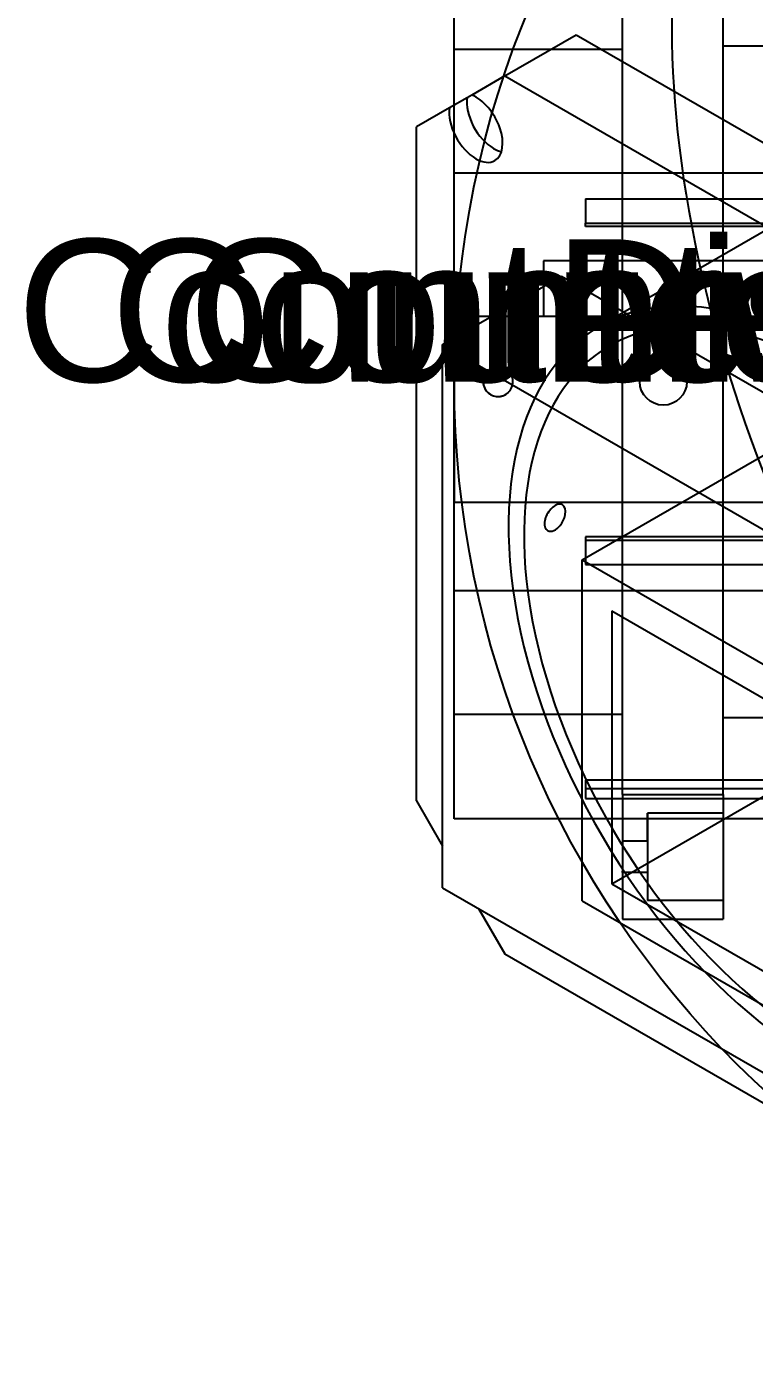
# Model space of a CAD drawing. Header units: millimetres. Extents: x 175.7 to 244.2, y 124.8 to 173.8.
# Drawn here: x 175.74 to 193.63, y 124.75 to 157.23 of the extents above; entities that cross this region are included whole.
import ezdxf
from ezdxf.enums import TextEntityAlignment as Align

# ---------------------------------------------------------------- set-up
doc = ezdxf.new("R2010")
doc.units = ezdxf.units.MM
for name, color, linetype in [('A_07_Boom_Counterweight_Counterweight_Arm', 7, 'CONTINUOUS'), ('A_07_Boom_Counterweight_Counterweight_Canister', 7, 'CONTINUOUS'), ('A_07_Boom_Counterweight_Counterweight_Cap', 7, 'CONTINUOUS'), ('A_07_Boom_Counterweight_Dish_Boom', 7, 'CONTINUOUS'), ('V_07_Boom_Counterweight_Counterweight_Arm_2', 7, 'CONTINUOUS'), ('V_07_Boom_Counterweight_Counterweight_Arm_3', 7, 'CONTINUOUS'), ('V_07_Boom_Counterweight_Counterweight_Canister_2', 7, 'CONTINUOUS'), ('V_07_Boom_Counterweight_Counterweight_Canister_3', 7, 'CONTINUOUS'), ('V_07_Boom_Counterweight_Counterweight_Cap_0', 7, 'CONTINUOUS'), ('V_07_Boom_Counterweight_Counterweight_Cap_1', 7, 'CONTINUOUS'), ('V_07_Boom_Counterweight_Counterweight_Cap_3', 7, 'CONTINUOUS'), ('V_07_Boom_Counterweight_Dish_Boom_2', 7, 'CONTINUOUS'), ('V_07_Boom_Counterweight_Dish_Boom_3', 7, 'CONTINUOUS')]:
    doc.layers.add(name, color=color, linetype=linetype)
doc.styles.get("Standard").update_dxf_attribs({"font": 'arial.ttf'})

msp = doc.modelspace()

# ---------------------------------------------------------------- linework, layer by layer
at = {"layer": 'V_07_Boom_Counterweight_Counterweight_Arm_2'}
for p, q in [((186.25, 153.635), (229.642, 153.635)), ((186.25, 143.365), (186.25, 153.635)), ((186.25, 143.365), (229.642, 143.365))]:
    msp.add_line(p, q, dxfattribs=at)
msp.add_circle((191.385, 148.5), 0.578, dxfattribs=at)
at = {"layer": 'V_07_Boom_Counterweight_Counterweight_Arm_3'}
for p, q in [((189.394, 144.12), (220.076, 161.835)), ((189.394, 135.735), (189.394, 144.12)), ((189.394, 144.12), (196.656, 139.927)), ((190.12, 142.862), (195.93, 139.508)), ((190.12, 142.862), (190.12, 136.154)), ((190.12, 136.154), (195.93, 139.508)), ((190.12, 136.154), (195.93, 132.8)), ((189.394, 135.735), (196.656, 131.542))]:
    msp.add_line(p, q, dxfattribs=at)
at = {"layer": 'V_07_Boom_Counterweight_Counterweight_Canister_2'}
for p, q in [((189.474, 152.993), (218.49, 152.993)), ((189.474, 152.993), (189.474, 152.397)), ((189.474, 152.313), (189.474, 152.397)), ((189.474, 152.397), (218.49, 152.397)), ((218.49, 152.313), (189.474, 152.313)), ((218.49, 144.687), (189.474, 144.687)), ((189.474, 144.687), (189.474, 144.603)), ((189.474, 144.603), (218.49, 144.603)), ((189.474, 144.603), (189.474, 144.007)), ((189.474, 144.007), (218.49, 144.007)), ((218.49, 138.699), (189.474, 138.699)), ((189.474, 138.699), (189.474, 138.496)), ((189.474, 138.496), (218.49, 138.496)), ((189.474, 138.496), (189.474, 138.249)), ((189.474, 138.249), (218.49, 138.249)), ((221.714, 137.753), (186.25, 137.753))]:
    msp.add_line(p, q, dxfattribs=at)
for points, degree in [([(186.25, 137.753), (186.25, 138.023), (186.25, 138.818), (186.25, 140.098), (186.25, 141.8), (186.25, 143.837), (186.25, 146.109), (186.25, 148.5), (186.25, 150.891), (186.25, 153.163), (186.25, 155.2), (186.25, 156.902), (186.25, 158.182), (186.25, 158.977), (186.25, 159.247)], 1), ([(187.093, 148.783), (187.089, 148.779)], 1), ([(187.093, 148.783), (187.089, 148.779)], 1), ([(187.145, 148.818), (187.118, 148.803), (187.094, 148.783)], 2), ([(187.145, 148.818), (187.118, 148.803), (187.094, 148.783)], 2), ([(187.219, 148.85), (187.21, 148.847)], 1), ([(187.219, 148.85), (187.21, 148.847)], 1), ([(187.321, 148.865), (187.292, 148.864)], 1), ([(187.321, 148.865), (187.292, 148.864)], 1), ([(187.325, 148.865), (187.321, 148.865)], 1), ([(187.325, 148.865), (187.321, 148.865)], 1), ([(187.357, 148.864), (187.35, 148.864)], 1), ([(187.357, 148.864), (187.351, 148.864)], 1), ([(187.434, 148.849), (187.426, 148.851)], 1), ([(187.427, 148.851), (187.426, 148.851)], 1), ([(187.43, 148.85), (187.427, 148.851)], 1), ([(187.432, 148.849), (187.431, 148.85)], 1), ([(187.431, 148.85), (187.431, 148.85)], 1), ([(187.432, 148.849), (187.432, 148.849)], 1), ([(187.433, 148.849), (187.433, 148.849)], 1), ([(187.438, 148.847), (187.434, 148.849)], 1), ([(187.434, 148.849), (187.434, 148.849)], 1), ([(187.434, 148.849), (187.434, 148.849)], 1), ([(187.435, 148.848), (187.434, 148.848)], 1), ([(187.438, 148.847), (187.435, 148.848)], 1), ([(187.443, 148.846), (187.438, 148.847)], 1), ([(187.443, 148.846), (187.438, 148.847)], 1), ([(187.445, 148.845), (187.444, 148.845)], 1), ([(187.445, 148.845), (187.444, 148.845)], 1), ([(187.448, 148.844), (187.445, 148.845)], 1), ([(187.446, 148.845), (187.445, 148.845)], 1), ([(187.448, 148.844), (187.448, 148.844)], 1), ([(187.449, 148.843), (187.449, 148.844)], 1), ([(187.449, 148.844), (187.449, 148.844)], 1), ([(187.45, 148.843), (187.45, 148.843)], 1), ([(187.452, 148.843), (187.451, 148.843)], 1), ([(187.453, 148.842), (187.453, 148.842)], 1), ([(187.454, 148.842), (187.454, 148.842)], 1), ([(187.455, 148.841), (187.455, 148.841)], 1), ([(187.457, 148.841), (187.457, 148.841)], 1), ([(187.458, 148.84), (187.458, 148.84)], 1), ([(187.459, 148.84), (187.459, 148.84)], 1), ([(187.524, 148.807), (187.524, 148.807)], 1), ([(187.524, 148.806), (187.524, 148.806)], 1), ([(187.524, 148.806), (187.524, 148.806)], 1), ([(187.527, 148.805), (187.525, 148.805)], 1), ([(187.529, 148.803), (187.528, 148.804)], 1), ([(186.96, 148.514), (186.959, 148.509)], 1), ([(186.96, 148.514), (186.959, 148.491)], 1), ([(186.959, 148.509), (186.959, 148.492)], 1), ([(186.959, 148.492), (186.959, 148.491)], 1), ([(186.959, 148.491), (186.96, 148.484)], 1), ([(186.959, 148.491), (186.96, 148.486)], 1), ([(186.96, 148.516), (186.96, 148.514)], 1), ([(186.96, 148.516), (186.96, 148.514)], 1), ([(186.96, 148.486), (186.96, 148.483)], 1), ([(186.96, 148.484), (186.96, 148.483)], 1), ([(186.96, 148.483), (186.96, 148.483)], 1), ([(186.96, 148.483), (186.96, 148.482)], 1), ([(186.96, 148.483), (186.96, 148.481)], 1), ([(186.96, 148.482), (186.96, 148.482)], 1), ([(186.96, 148.482), (186.96, 148.481)], 1), ([(186.973, 148.598), (186.972, 148.596)], 1), ([(186.973, 148.598), (186.972, 148.596)], 1), ([(186.972, 148.596), (186.972, 148.596)], 1), ([(186.972, 148.596), (186.972, 148.596)], 1), ([(186.982, 148.627), (186.973, 148.598)], 1), ([(186.98, 148.623), (186.973, 148.598)], 1), ([(186.981, 148.625), (186.98, 148.623)], 1), ([(186.982, 148.627), (186.982, 148.626)], 1), ([(187.022, 148.705), (187.022, 148.705)], 1), ([(187.022, 148.705), (187.022, 148.705)], 1), ([(187.038, 148.726), (187.038, 148.726)], 1), ([(187.038, 148.726), (187.038, 148.726)], 1), ([(187.087, 148.777), (187.07, 148.762)], 1), ([(187.087, 148.777), (187.07, 148.762)], 1), ([(187.087, 148.778), (187.087, 148.778)], 1), ([(187.087, 148.778), (187.087, 148.777)], 1), ([(187.087, 148.778), (187.087, 148.778)], 1), ([(187.087, 148.778), (187.087, 148.777)], 1), ([(187.088, 148.779), (187.088, 148.779)], 1), ([(187.088, 148.779), (187.088, 148.779)], 1), ([(187.088, 148.778), (187.088, 148.778)], 1), ([(187.088, 148.778), (187.088, 148.778)], 1), ([(187.645, 148.676), (187.644, 148.677)], 1), ([(187.644, 148.677), (187.644, 148.677)], 1), ([(187.654, 148.658), (187.654, 148.658)], 1), ([(187.654, 148.658), (187.654, 148.658)], 1), ([(187.662, 148.639), (187.657, 148.651)], 1), ([(187.663, 148.639), (187.662, 148.639)], 1), ([(187.671, 148.616), (187.663, 148.639)], 1), ([(187.679, 148.588), (187.679, 148.589)], 1), ([(187.684, 148.564), (187.684, 148.564)], 1), ([(187.689, 148.53), (187.685, 148.563)], 1), ([(187.685, 148.563), (187.685, 148.563)], 1), ([(187.689, 148.529), (187.689, 148.529)], 1), ([(187.689, 148.522), (187.689, 148.528)], 1), ([(186.963, 148.447), (186.974, 148.398)], 1), ([(186.963, 148.445), (186.966, 148.429)], 1), ([(186.966, 148.428), (186.966, 148.428)], 1), ([(186.972, 148.405), (186.972, 148.405)], 1), ([(186.972, 148.404), (186.972, 148.404)], 1), ([(186.972, 148.404), (186.974, 148.398)], 1), ([(186.974, 148.398), (186.974, 148.397)], 1), ([(186.974, 148.398), (186.974, 148.397)], 1), ([(186.974, 148.397), (186.974, 148.397)], 1), ([(186.974, 148.397), (186.975, 148.395)], 1), ([(186.974, 148.397), (186.974, 148.397)], 1), ([(186.974, 148.397), (186.975, 148.395)], 1), ([(186.975, 148.395), (186.975, 148.394)], 1), ([(186.975, 148.395), (186.975, 148.394)], 1), ([(186.999, 148.333), (187.013, 148.308), (187.029, 148.285)], 2), ([(187.029, 148.285), (187.032, 148.281)], 1), ([(187.032, 148.281), (187.033, 148.28)], 1), ([(187.033, 148.279), (187.035, 148.278)], 1), ([(187.035, 148.278), (187.038, 148.273)], 1), ([(187.038, 148.273), (187.039, 148.272)], 1), ([(187.039, 148.272), (187.039, 148.272)], 1), ([(187.04, 148.271), (187.04, 148.271)], 1), ([(187.051, 148.258), (187.08, 148.226), (187.113, 148.202)], 2), ([(187.079, 148.229), (187.083, 148.226)], 1), ([(187.084, 148.225), (187.084, 148.225)], 1), ([(187.085, 148.225), (187.085, 148.225)], 1), ([(187.087, 148.223), (187.104, 148.209)], 1), ([(187.106, 148.207), (187.106, 148.207)], 1), ([(187.107, 148.207), (187.107, 148.207)], 1), ([(187.108, 148.206), (187.108, 148.206)], 1), ([(187.109, 148.205), (187.109, 148.205)], 1), ([(187.11, 148.205), (187.11, 148.205)], 1), ([(187.11, 148.204), (187.112, 148.203)], 1), ([(187.114, 148.202), (187.114, 148.202)], 1), ([(187.114, 148.201), (187.116, 148.2)], 1), ([(187.166, 148.171), (187.185, 148.163)], 1), ([(187.185, 148.163), (187.185, 148.163)], 1), ([(187.186, 148.162), (187.186, 148.162)], 1), ([(187.186, 148.162), (187.186, 148.162)], 1), ([(187.205, 148.155), (187.205, 148.155)], 1), ([(187.205, 148.155), (187.205, 148.155)], 1), ([(187.206, 148.155), (187.206, 148.155)], 1), ([(187.206, 148.155), (187.206, 148.155)], 1), ([(187.207, 148.154), (187.207, 148.154)], 1), ([(187.207, 148.154), (187.207, 148.154)], 1), ([(187.208, 148.154), (187.208, 148.154)], 1), ([(187.208, 148.154), (187.218, 148.151)], 1), ([(187.209, 148.153), (187.219, 148.15)], 1), ([(187.281, 148.137), (187.324, 148.135)], 1), ([(187.301, 148.135), (187.32, 148.135)], 1), ([(187.321, 148.135), (187.321, 148.135)], 1), ([(187.323, 148.135), (187.324, 148.135)], 1), ([(187.325, 148.135), (187.328, 148.135)], 1), ([(187.325, 148.135), (187.328, 148.135)], 1), ([(187.328, 148.135), (187.333, 148.135)], 1), ([(187.328, 148.135), (187.333, 148.135)], 1), ([(187.333, 148.135), (187.333, 148.135)], 1), ([(187.333, 148.135), (187.333, 148.135)], 1), ([(187.334, 148.135), (187.334, 148.135)], 1), ([(187.334, 148.135), (187.334, 148.135)], 1), ([(187.335, 148.135), (187.335, 148.135)], 1), ([(187.335, 148.135), (187.335, 148.135)], 1), ([(187.335, 148.135), (187.335, 148.135)], 1), ([(187.335, 148.135), (187.335, 148.135)], 1), ([(187.336, 148.135), (187.336, 148.135)], 1), ([(187.336, 148.135), (187.336, 148.135)], 1), ([(187.337, 148.135), (187.337, 148.135)], 1), ([(187.337, 148.135), (187.337, 148.135)], 1), ([(187.337, 148.135), (187.337, 148.135)], 1), ([(187.337, 148.135), (187.337, 148.135)], 1), ([(187.338, 148.135), (187.338, 148.135)], 1), ([(187.338, 148.135), (187.338, 148.135)], 1), ([(187.338, 148.135), (187.338, 148.135)], 1), ([(187.338, 148.135), (187.338, 148.135)], 1), ([(187.339, 148.135), (187.339, 148.135)], 1), ([(187.339, 148.135), (187.339, 148.135)], 1), ([(187.34, 148.135), (187.34, 148.135)], 1), ([(187.34, 148.135), (187.34, 148.135)], 1), ([(187.34, 148.135), (187.34, 148.135)], 1), ([(187.34, 148.135), (187.34, 148.135)], 1), ([(187.341, 148.135), (187.341, 148.135)], 1), ([(187.341, 148.135), (187.341, 148.135)], 1), ([(187.342, 148.135), (187.342, 148.135)], 1), ([(187.342, 148.135), (187.342, 148.135)], 1), ([(187.342, 148.135), (187.342, 148.135)], 1), ([(187.342, 148.135), (187.342, 148.135)], 1), ([(187.343, 148.135), (187.343, 148.135)], 1), ([(187.343, 148.135), (187.343, 148.135)], 1), ([(187.344, 148.135), (187.344, 148.135)], 1), ([(187.344, 148.135), (187.344, 148.135)], 1), ([(187.344, 148.135), (187.344, 148.135)], 1), ([(187.344, 148.135), (187.345, 148.135)], 1), ([(187.345, 148.135), (187.377, 148.137), (187.408, 148.144)], 2), ([(187.345, 148.135), (187.345, 148.135)], 1), ([(187.346, 148.135), (187.377, 148.137), (187.408, 148.144)], 2), ([(187.411, 148.145), (187.426, 148.149)], 1), ([(187.411, 148.145), (187.426, 148.149)], 1), ([(187.428, 148.149), (187.431, 148.151)], 1), ([(187.428, 148.149), (187.431, 148.151)], 1), ([(187.432, 148.151), (187.436, 148.152)], 1), ([(187.432, 148.151), (187.436, 148.152)], 1), ([(187.505, 148.182), (187.514, 148.187)], 1), ([(187.512, 148.186), (187.512, 148.186)], 1), ([(187.512, 148.186), (187.512, 148.186)], 1), ([(187.513, 148.187), (187.513, 148.187)], 1), ([(187.513, 148.187), (187.513, 148.187)], 1), ([(187.513, 148.187), (187.514, 148.187)], 1), ([(187.514, 148.187), (187.521, 148.192)], 1), ([(187.514, 148.187), (187.514, 148.188)], 1), ([(187.521, 148.192), (187.522, 148.192)], 1), ([(187.522, 148.192), (187.522, 148.193)], 1), ([(187.577, 148.236), (187.58, 148.239)], 1), ([(187.577, 148.236), (187.58, 148.239)], 1), ([(187.581, 148.239), (187.581, 148.239)], 1), ([(187.581, 148.239), (187.581, 148.239)], 1), ([(187.582, 148.241), (187.582, 148.241)], 1), ([(187.582, 148.241), (187.582, 148.241)], 1), ([(187.583, 148.241), (187.589, 148.247)], 1), ([(187.583, 148.241), (187.584, 148.243)], 1), ([(187.585, 148.243), (187.589, 148.248)], 1), ([(187.595, 148.255), (187.604, 148.264)], 1), ([(187.595, 148.255), (187.596, 148.256)], 1), ([(187.596, 148.256), (187.605, 148.266)], 1), ([(187.604, 148.264), (187.605, 148.266)], 1), ([(187.605, 148.266), (187.605, 148.266)], 1), ([(187.633, 148.305), (187.646, 148.327)], 1), ([(187.647, 148.327), (187.648, 148.33)], 1), ([(187.653, 148.34), (187.654, 148.341)], 1), ([(187.653, 148.339), (187.653, 148.34)], 1)]:
    msp.add_open_spline(points, degree=degree, dxfattribs=at)
for knots in [[0, 0, 0, 0, 0.152728, 0.152728, 0.152728, 0.285702, 0.285702, 0.285702, 0.421896, 0.421896, 0.421896, 0.588709, 0.588709, 0.588709, 0.714482, 0.714482, 0.714482, 0.837883, 0.837883, 0.837883, 1, 1, 1, 1], [0, 0, 0, 0, 0.152729, 0.152729, 0.152729, 0.285703, 0.285703, 0.285703, 0.421898, 0.421898, 0.421898, 0.588708, 0.588708, 0.588708, 0.714482, 0.714482, 0.714482, 0.837884, 0.837884, 0.837884, 1, 1, 1, 1]]:
    msp.add_open_spline([(187.325, 148.135), (187.223, 148.135), (187.119, 148.176), (187.043, 148.267), (186.975, 148.345), (186.939, 148.476), (186.971, 148.591), (187.001, 148.709), (187.083, 148.79), (187.169, 148.831), (187.275, 148.88), (187.396, 148.877), (187.501, 148.82), (187.579, 148.778), (187.651, 148.699), (187.679, 148.591), (187.708, 148.485), (187.679, 148.363), (187.62, 148.285), (187.544, 148.182), (187.432, 148.135), (187.325, 148.135)], degree=3, knots=knots, dxfattribs=at)
at = {"layer": 'V_07_Boom_Counterweight_Counterweight_Canister_3'}
msp.add_line((214.885, 164.335), (189.809, 149.857), dxfattribs=at)
for major_axis, start_param, end_param in [((-5.373, 9.307), 3.141593, 0), ((-5.105, 8.841), 3.141593, 0), ((-5.373, 9.307), 0, 2.356194), ((-5.105, 8.841), 0, 2.356194)]:
    msp.add_ellipse((195.182, 140.55), major_axis=major_axis, ratio=0.57735, start_param=start_param, end_param=end_param, dxfattribs=at)
for points, knots in [([(188.727, 145.453), (188.656, 145.411), (188.581, 145.335), (188.526, 145.231), (188.476, 145.141), (188.45, 145.02), (188.473, 144.938), (188.487, 144.89), (188.51, 144.857), (188.542, 144.839)], [0, 0, 0, 0, 0.1527289, 0.1527289, 0.1527289, 0.285703, 0.285703, 0.285703, 0.3646785, 0.3646785, 0.3646785, 0.3646785]), ([(188.542, 144.839), (188.632, 144.79), (188.754, 144.846), (188.851, 144.965), (188.905, 145.033), (188.954, 145.127), (188.973, 145.227), (188.998, 145.348), (188.963, 145.445), (188.908, 145.472)], [0.3646785, 0.3646785, 0.3646785, 0.3646785, 0.5887085, 0.5887085, 0.5887085, 0.7144818, 0.7144818, 0.7144818, 0.8627094, 0.8627094, 0.8627094, 0.8627094])]:
    msp.add_open_spline(points, degree=3, knots=knots, dxfattribs=at)
msp.add_open_spline([(188.908, 145.472), (188.857, 145.501), (188.792, 145.49), (188.727, 145.453)], degree=3, dxfattribs=at)
at = {"layer": 'V_07_Boom_Counterweight_Counterweight_Cap_0'}
msp.add_circle((210, 148.5), 23.75, dxfattribs=at)
at = {"layer": 'V_07_Boom_Counterweight_Counterweight_Cap_1'}
for p, q in [((188.442, 151.469), (188.442, 150.099)), ((186.25, 150.099), (186.25, 145.531))]:
    msp.add_line(p, q, dxfattribs=at)
for points in [[(231.558, 151.469), (231.017, 151.469), (229.423, 151.469), (226.854, 151.469), (223.441, 151.469), (219.354, 151.469), (214.797, 151.469), (210, 151.469), (205.203, 151.469), (200.646, 151.469), (196.559, 151.469), (193.146, 151.469), (190.577, 151.469), (188.983, 151.469), (188.442, 151.469)], [(233.75, 150.099), (233.155, 150.099), (231.398, 150.099), (228.568, 150.099), (224.808, 150.099), (220.305, 150.099), (215.285, 150.099), (210, 150.099), (204.715, 150.099), (199.695, 150.099), (195.192, 150.099), (191.432, 150.099), (188.602, 150.099), (186.845, 150.099), (186.25, 150.099)], [(233.75, 145.531), (233.155, 145.531), (231.398, 145.531), (228.568, 145.531), (224.808, 145.531), (220.305, 145.531), (215.285, 145.531), (210, 145.531), (204.715, 145.531), (199.695, 145.531), (195.192, 145.531), (191.432, 145.531), (188.602, 145.531), (186.845, 145.531), (186.25, 145.531)]]:
    msp.add_open_spline(points, degree=1, dxfattribs=at)
at = {"layer": 'V_07_Boom_Counterweight_Counterweight_Cap_3'}
msp.add_ellipse((208.385, 147.568), major_axis=(-11.875, 20.568), ratio=0.57735, start_param=0, end_param=2.356194, dxfattribs=at)
at = {"layer": 'V_07_Boom_Counterweight_Dish_Boom_2'}
for p, q in [((190.38, 138.352), (190.38, 158.648)), ((192.859, 138.352), (192.859, 158.648)), ((186.25, 140.322), (186.25, 156.678)), ((186.25, 156.678), (190.38, 156.678)), ((192.859, 156.761), (230.446, 156.761)), ((186.25, 140.322), (190.38, 140.322)), ((192.859, 140.239), (230.446, 140.239)), ((190.38, 138.352), (190.38, 137.205)), ((190.38, 138.352), (192.859, 138.352)), ((192.859, 138.352), (192.859, 137.891)), ((192.859, 137.891), (190.996, 137.891)), ((190.996, 137.891), (190.996, 137.205)), ((190.996, 137.205), (190.38, 137.205)), ((190.38, 136.429), (190.38, 135.283)), ((190.996, 136.429), (190.38, 136.429)), ((190.996, 136.429), (190.996, 135.744)), ((192.859, 135.744), (190.996, 135.744)), ((192.859, 135.744), (192.859, 135.283)), ((190.38, 135.283), (192.859, 135.283))]:
    msp.add_line(p, q, dxfattribs=at)
for points, degree in [([(190.996, 137.205), (190.996, 137.444), (190.996, 137.695), (190.996, 137.891)], 3), ([(190.38, 136.429), (190.38, 136.441), (190.38, 136.464)], 2)]:
    msp.add_open_spline(points, degree=degree, dxfattribs=at)
for points, knots in [([(192.859, 137.891), (192.859, 137.47), (192.859, 136.997), (192.859, 136.598), (192.859, 136.543), (192.859, 136.487), (192.859, 136.432), (192.859, 136.381), (192.859, 136.33), (192.859, 136.279), (192.859, 136.232), (192.859, 136.185), (192.859, 136.138), (192.859, 136.097), (192.859, 136.055), (192.859, 136.013), (192.859, 135.977), (192.859, 135.941), (192.859, 135.905), (192.859, 135.875), (192.859, 135.845), (192.859, 135.815), (192.859, 135.791), (192.859, 135.767), (192.859, 135.744)], [4.385915, 4.385915, 4.385915, 4.385915, 5.171313, 5.171313, 5.171313, 5.283513, 5.283513, 5.283513, 5.395713, 5.395713, 5.395713, 5.507912, 5.507912, 5.507912, 5.620112, 5.620112, 5.620112, 5.732312, 5.732312, 5.732312, 5.844512, 5.844512, 5.844512, 5.956711, 5.956711, 5.956711, 5.956711]), ([(190.38, 137.205), (190.38, 137.012), (190.38, 136.83), (190.38, 136.691), (190.38, 136.652), (190.38, 136.616), (190.38, 136.583), (190.38, 136.553), (190.38, 136.525), (190.38, 136.501), (190.38, 136.479), (190.38, 136.461), (190.38, 136.446), (190.38, 136.441), (190.38, 136.435), (190.38, 136.429)], [4.866409, 4.866409, 4.866409, 4.866409, 5.497787, 5.497787, 5.497787, 5.678181, 5.678181, 5.678181, 5.858574, 5.858574, 5.858574, 6.038968, 6.038968, 6.038968, 6.129165, 6.129165, 6.129165, 6.129165]), ([(190.996, 137.205), (190.996, 137.012), (190.996, 136.83), (190.996, 136.691), (190.996, 136.652), (190.996, 136.616), (190.996, 136.583), (190.996, 136.553), (190.996, 136.525), (190.996, 136.501), (190.996, 136.479), (190.996, 136.461), (190.996, 136.446), (190.996, 136.441), (190.996, 136.435), (190.996, 136.429)], [4.866409, 4.866409, 4.866409, 4.866409, 5.497787, 5.497787, 5.497787, 5.678181, 5.678181, 5.678181, 5.858574, 5.858574, 5.858574, 6.038968, 6.038968, 6.038968, 6.129165, 6.129165, 6.129165, 6.129165])]:
    msp.add_open_spline(points, degree=3, knots=knots, dxfattribs=at)
at = {"layer": 'V_07_Boom_Counterweight_Dish_Boom_3'}
for p, q in [((187.491, 156.017), (189.243, 157.028)), ((189.243, 157.028), (203.595, 148.743)), ((187.491, 156.017), (186.68, 155.548)), ((187.491, 156.017), (201.842, 147.731)), ((186.567, 155.483), (186.131, 155.232)), ((186.68, 155.548), (186.567, 155.483)), ((186.131, 155.232), (185.32, 154.763)), ((185.32, 138.192), (185.32, 154.763)), ((185.963, 149.412), (188.884, 151.098)), ((188.884, 151.098), (200.449, 144.421)), ((185.963, 136.057), (185.963, 149.412)), ((185.963, 149.412), (197.529, 142.734)), ((185.32, 138.192), (185.963, 137.079)), ((185.963, 136.057), (197.529, 129.379)), ((186.848, 135.546), (187.491, 134.433)), ((187.491, 134.433), (201.842, 126.147))]:
    msp.add_line(p, q, dxfattribs=at)
for centre, start_param, end_param in [((187.216, 154.992), 0.631378, 2.356194), ((186.781, 154.74), 3.141593, 5.651808), ((186.781, 154.74), 0.631378, 2.356194), ((186.781, 154.74), 2.356194, 3.141593), ((187.216, 154.992), 2.356194, 2.65427)]:
    msp.add_ellipse(centre, major_axis=(-0.465, 0.805), ratio=0.57735, start_param=start_param, end_param=end_param, dxfattribs=at)

# ---------------------------------------------------------------- texts
at = {"layer": 'A_07_Boom_Counterweight_Counterweight_Arm'}
msp.add_text('Counterweight_Arm  (black)', height=3.5, dxfattribs=at).set_placement((210, 148.5), align=Align.CENTER)
at = {"layer": 'A_07_Boom_Counterweight_Counterweight_Canister'}
msp.add_text('Counterweight_Canister  (clear)', height=3.5, dxfattribs=at).set_placement((210, 148.5), align=Align.CENTER)
at = {"layer": 'A_07_Boom_Counterweight_Counterweight_Cap'}
msp.add_text('Counterweight_Cap  (orange)', height=3.5, dxfattribs=at).set_placement((210, 148.5), align=Align.CENTER)
at = {"layer": 'A_07_Boom_Counterweight_Dish_Boom'}
msp.add_text('Dish_Boom  (black)', height=3.5, dxfattribs=at).set_placement((210, 148.5), align=Align.CENTER)

doc.saveas('drawing.dxf')
